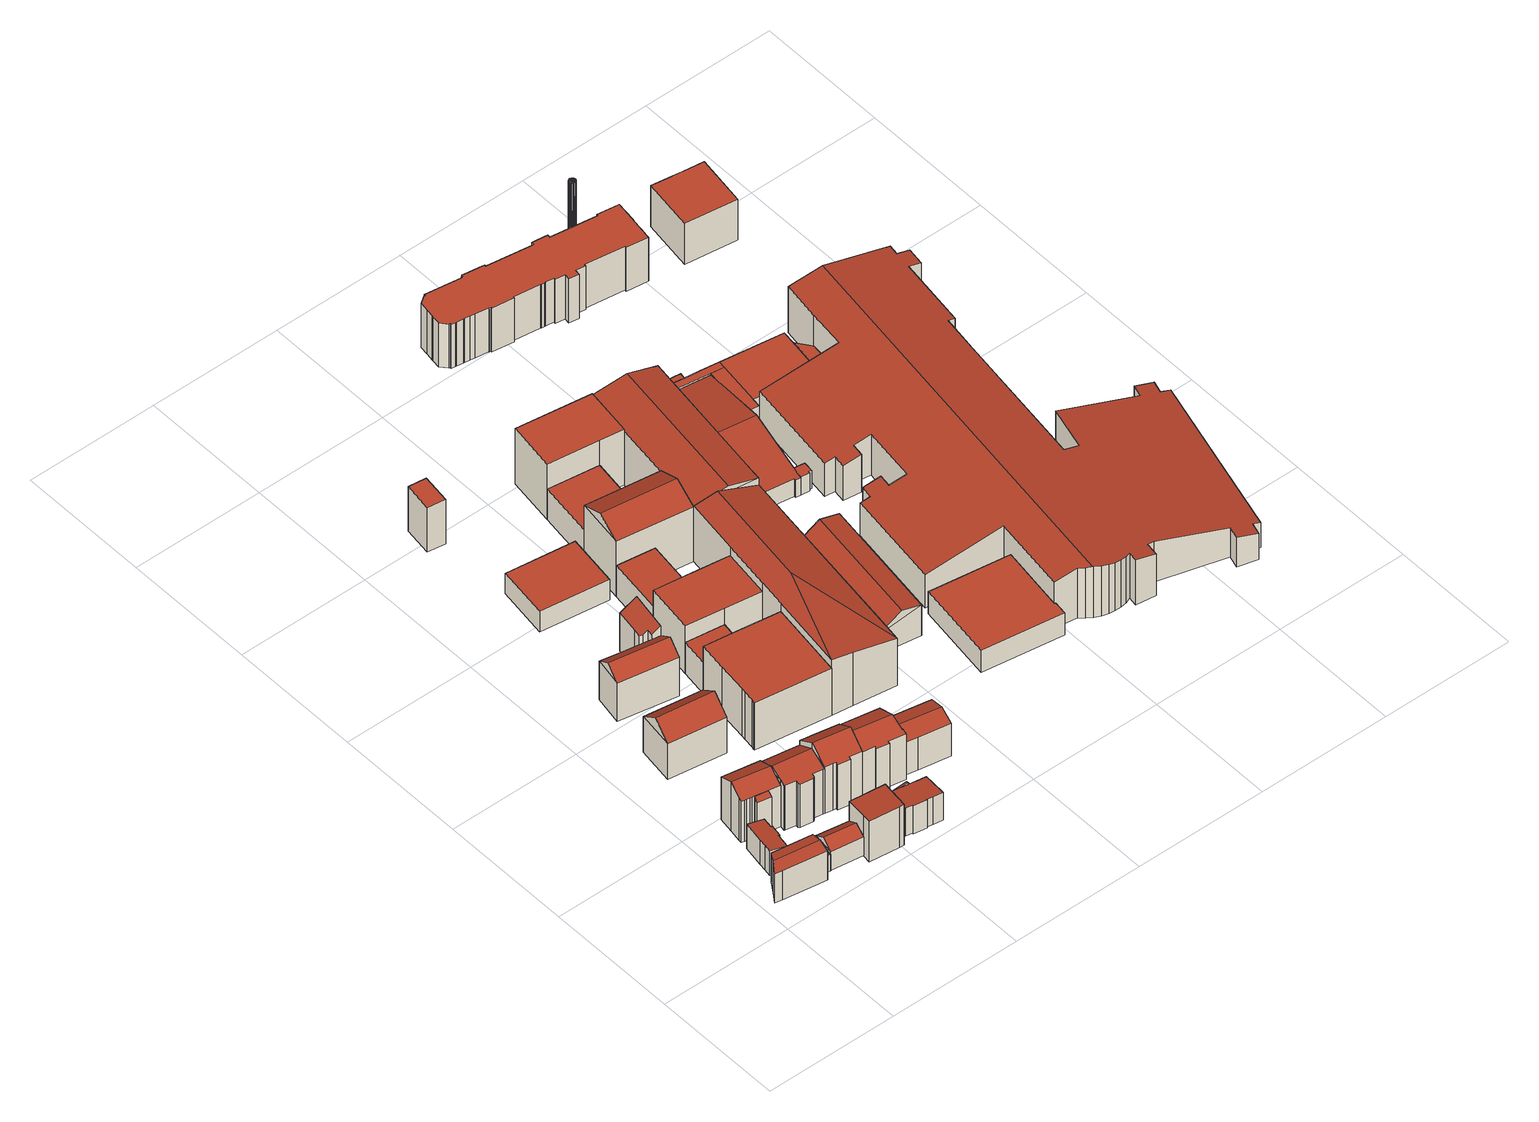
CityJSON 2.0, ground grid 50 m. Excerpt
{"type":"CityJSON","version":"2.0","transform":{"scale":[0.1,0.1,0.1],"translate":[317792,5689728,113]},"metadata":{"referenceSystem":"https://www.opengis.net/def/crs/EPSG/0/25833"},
"CityObjects":{
"building1":{"type":"Building","attributes":{"Dachtyp_tdc":"tdcGableRoof","Gemeindeschluessel":14713000,"Dachneigung":13.22,"QualitaetDacherkennung":39,"Geometrietyp2DReferenz":"3000","function":"31001_9998","roofType":"3100","measuredHeight":13.67},"geometry":[{"type":"MultiSurface","lod":"2","boundaries":[[[0,1,2,3]],[[1,4,5,2]],[[4,6,7,5]],[[6,8,9,7]],[[8,10,11,9]],[[10,12,13,11]],[[12,14,15,13]],[[14,0,3,15]],[[10,8,6,4]],[[4,1,0,14,12,10]],[[3,2,5,7,9,11,13,15]]],"semantics":{"surfaces":[{"type":"WallSurface"},{"type":"RoofSurface"},{"type":"GroundSurface"}],"values":[0,0,0,0,0,0,0,0,1,1,2]}}]},
"building2":{"type":"Building","attributes":{"Dachtyp_tdc":"tdcPolyFlatRoof","Gemeindeschluessel":14713000,"Dachneigung":7.04,"QualitaetDacherkennung":87,"Geometrietyp2DReferenz":"3000","function":"31001_9998","roofType":"2100","measuredHeight":10.67},"geometry":[{"type":"MultiSurface","lod":"2","boundaries":[[[16,17,18,19]],[[17,20,21,18]],[[20,22,23,21]],[[22,24,25,23]],[[24,26,27,25]],[[26,28,29,27]],[[28,30,31,29]],[[30,32,33,31]],[[32,34,35,33]],[[34,36,37,35]],[[36,38,39,37]],[[38,40,41,39]],[[40,16,19,41]],[[40,38,36,34,32,30,28,26,24,22,20,17,16]],[[19,18,21,23,25,27,29,31,33,35,37,39,41]]],"semantics":{"surfaces":[{"type":"WallSurface"},{"type":"RoofSurface"},{"type":"GroundSurface"}],"values":[0,0,0,0,0,0,0,0,0,0,0,0,0,1,2]}}]},
"building3":{"type":"Building","attributes":{"Dachtyp_tdc":"tdcPolyFlatRoof","Gemeindeschluessel":14713000,"Dachneigung":0,"QualitaetDacherkennung":39,"Geometrietyp2DReferenz":"3000","function":"31001_9998","roofType":"1000","measuredHeight":7.08},"geometry":[{"type":"MultiSurface","lod":"2","boundaries":[[[42,43,9,13]],[[43,44,45,9]],[[44,46,47,45]],[[46,48,49,47]],[[48,42,13,49]],[[48,46,44,43,42]],[[13,9,45,47,49]]],"semantics":{"surfaces":[{"type":"WallSurface"},{"type":"RoofSurface"},{"type":"GroundSurface"}],"values":[0,0,0,0,0,1,2]}}]},
"building4":{"type":"Building","attributes":{"Gemeindeschluessel":14713000,"Geometrietyp2DReferenz":"3000","function":"31001_9998","roofType":"9999"},"children":["building4-1","building4-2"]},
"building4-1":{"type":"BuildingPart","attributes":{"Dachtyp_tdc":"tdcPolyFlatRoof","Dachneigung":32.2,"QualitaetDacherkennung":40,"Geometrietyp2DReferenz":"3000","roofType":"2100","measuredHeight":17.9},"parents":["building4"],"geometry":[{"type":"MultiSurface","lod":"2","boundaries":[[[50,51,52,53]],[[54,55,56,57]],[[55,50,53,56]],[[55,54,58,59,51,50]],[[53,52,60,57,56]],[[52,51,59]],[[58,60,52,59]],[[54,57,60,58]]],"semantics":{"surfaces":[{"type":"WallSurface"},{"type":"RoofSurface"},{"type":"GroundSurface"},{"type":"ClosureSurface"}],"values":[0,0,0,1,2,3,3,3]}}]},
"building4-2":{"type":"BuildingPart","attributes":{"Dachtyp_tdc":"tdcGableRoof","Dachneigung":30.27,"QualitaetDacherkennung":45,"Geometrietyp2DReferenz":"3000","roofType":"3100","measuredHeight":21.5},"parents":["building4"],"geometry":[{"type":"MultiSurface","lod":"2","boundaries":[[[61,62,63,52,51]],[[62,64,65,63]],[[64,66,67,65]],[[66,68,69,67]],[[68,70,71,69]],[[70,72,73,71]],[[72,74,75,73]],[[74,76,77,75]],[[76,78,79,77]],[[78,80,81,79]],[[80,82,83,81]],[[82,84,54,57,83]],[[80,78,76,74]],[[74,72,70,68,66,64,62,61,85,84,82,80]],[[60,52,63,65,67,69,71,73,75,77,79,81,83,57]],[[59,58,85,61]],[[59,52,60,58]],[[51,59,61]],[[51,52,59]],[[58,54,84,85]],[[58,60,57,54]]],"semantics":{"surfaces":[{"type":"WallSurface"},{"type":"RoofSurface"},{"type":"GroundSurface"},{"type":"ClosureSurface"}],"values":[0,0,0,0,0,0,0,0,0,0,0,0,1,1,2,0,3,0,3,0,3]}}]},
"building5":{"type":"Building","attributes":{"Dachtyp_tdc":"tdcGableRoof","Gemeindeschluessel":14713000,"Dachneigung":32.16,"QualitaetDacherkennung":65,"Geometrietyp2DReferenz":"3000","function":"31001_9998","roofType":"3100","measuredHeight":10.81},"geometry":[{"type":"MultiSurface","lod":"2","boundaries":[[[86,87,88,89]],[[87,90,91,88]],[[90,92,93,91]],[[92,86,89,93]],[[90,87,94]],[[86,92,95]],[[87,86,95,94]],[[92,90,94,95]],[[89,88,91,93]]],"semantics":{"surfaces":[{"type":"WallSurface"},{"type":"RoofSurface"},{"type":"GroundSurface"}],"values":[0,0,0,0,0,0,1,1,2]}}]},
"building6":{"type":"Building","attributes":{"Dachtyp_tdc":"tdcFreeFormRoof","Gemeindeschluessel":14713000,"Dachneigung":22.93,"QualitaetDacherkennung":61,"Geometrietyp2DReferenz":"3000","function":"31001_9998","roofType":"5000","measuredHeight":22.48},"geometry":[{"type":"MultiSurface","lod":"2","boundaries":[[[96,97,83,98]],[[97,99,79,83]],[[99,100,101,79]],[[100,102,103,101]],[[102,104,105,103]],[[104,106,107,105]],[[106,108,109,107]],[[108,110,111,109]],[[110,112,113,111]],[[112,114,115,113]],[[114,116,117,115]],[[116,118,119,117]],[[118,96,98,119]],[[120,100,99,121]],[[112,110,108,106,104,102,120,121,97,96,118,116,114]],[[102,100,120]],[[99,97,121]],[[98,83,79,101,103,105,107,109,111,113,115,117,119]]],"semantics":{"surfaces":[{"type":"WallSurface"},{"type":"RoofSurface"},{"type":"GroundSurface"}],"values":[0,0,0,0,0,0,0,0,0,0,0,0,0,1,1,0,0,2]}}]},
"building7":{"type":"Building","attributes":{"Dachtyp_tdc":"tdcPolyFlatRoof","Gemeindeschluessel":14713000,"Dachneigung":4.36,"QualitaetDacherkennung":60,"Geometrietyp2DReferenz":"3000","function":"31001_9998","roofType":"2100","measuredHeight":17.7},"geometry":[{"type":"MultiSurface","lod":"2","boundaries":[[[122,123,124,125]],[[123,126,127,124]],[[126,128,129,127]],[[128,130,131,129]],[[130,132,133,131]],[[132,134,135,133]],[[134,122,125,135]],[[134,132,130,128,126,123,122]],[[125,124,127,129,131,133,135]]],"semantics":{"surfaces":[{"type":"WallSurface"},{"type":"RoofSurface"},{"type":"GroundSurface"}],"values":[0,0,0,0,0,0,0,1,2]}}]},
"building8":{"type":"Building","attributes":{"Dachtyp_tdc":"tdcFreeFormRoof","Gemeindeschluessel":14713000,"Dachneigung":38.38,"QualitaetDacherkennung":43,"Geometrietyp2DReferenz":"3000","function":"31001_9998","roofType":"5000","measuredHeight":21.07},"geometry":[{"type":"MultiSurface","lod":"2","boundaries":[[[136,137,138,139]],[[137,140,141,138]],[[140,142,143,141]],[[142,136,139,143]],[[144,142,140]],[[145,144,140,137]],[[145,137,136]],[[144,145,136,142]],[[139,138,141,143]]],"semantics":{"surfaces":[{"type":"WallSurface"},{"type":"RoofSurface"},{"type":"GroundSurface"}],"values":[0,0,0,0,0,1,0,1,2]}}]},
"building9":{"type":"Building","attributes":{"Dachtyp_tdc":"tdcGableRoof","Gemeindeschluessel":14713000,"Dachneigung":33.91,"QualitaetDacherkennung":78,"Geometrietyp2DReferenz":"3000","function":"31001_9998","roofType":"3100","measuredHeight":24.89},"geometry":[{"type":"MultiSurface","lod":"2","boundaries":[[[146,147,148,149]],[[147,150,151,148]],[[150,152,153,151]],[[152,154,103,153]],[[154,155,156,103]],[[155,157,101,156]],[[157,158,159,101]],[[158,160,161,159]],[[160,162,163,161]],[[162,164,165,163]],[[164,166,167,165]],[[166,168,169,167]],[[168,170,171,169]],[[170,172,173,171]],[[172,146,149,173]],[[168,166,164,162,160,158,157,155]],[[155,154,152,150,147,146,172,170,168]],[[149,148,151,153,103,156,101,159,161,163,165,167,169,171,173]]],"semantics":{"surfaces":[{"type":"WallSurface"},{"type":"RoofSurface"},{"type":"GroundSurface"}],"values":[0,0,0,0,0,0,0,0,0,0,0,0,0,0,0,1,1,2]}}]},
"building10":{"type":"Building","attributes":{"Gemeindeschluessel":14713000,"Geometrietyp2DReferenz":"3000","function":"31001_9998","roofType":"9999"},"children":["building10-1","building10-2"]},
"building10-1":{"type":"BuildingPart","attributes":{"Dachtyp_tdc":"tdcGableRoof","Dachneigung":18.56,"QualitaetDacherkennung":6,"Geometrietyp2DReferenz":"3000","roofType":"3100","measuredHeight":11.82},"parents":["building10"],"geometry":[{"type":"MultiSurface","lod":"2","boundaries":[[[174,175,176,177]],[[175,178,179,176]],[[178,180,181,179]],[[182,183,184,185,186]],[[178,185,184,187,180]],[[175,186,185,178]],[[174,182,186,175]],[[176,179,181,177]],[[177,181,180,174]],[[184,183,187]],[[187,183,182,174,180]]],"semantics":{"surfaces":[{"type":"WallSurface"},{"type":"RoofSurface"},{"type":"GroundSurface"},{"type":"ClosureSurface"}],"values":[0,0,0,1,1,0,0,2,3,0,3]}}]},
"building10-2":{"type":"BuildingPart","attributes":{"Dachtyp_tdc":"tdcPolyFlatRoof","Dachneigung":5.51,"QualitaetDacherkennung":74,"Geometrietyp2DReferenz":"3000","roofType":"2100","measuredHeight":12.13},"parents":["building10"],"geometry":[{"type":"MultiSurface","lod":"2","boundaries":[[[188,181,180]],[[188,189,190,181]],[[189,191,192,190]],[[191,193,194,192]],[[193,195,196,194]],[[195,197,198,196]],[[197,199,200,198]],[[199,201,202,200]],[[201,203,204,202]],[[203,205,206,204]],[[205,207,208,206]],[[207,209,210,208]],[[209,211,212,210]],[[211,213,214,212]],[[213,215,177,214]],[[215,182,174,177]],[[213,211,209,207,205,203,201,199,197,195,193,191,189,188,187,183,215]],[[181,190,192,194,196,198,200,202,204,206,208,210,212,214,177]],[[180,187,188]],[[183,182,215]],[[180,181,177,174]],[[180,174,182,183,187]]],"semantics":{"surfaces":[{"type":"WallSurface"},{"type":"RoofSurface"},{"type":"GroundSurface"},{"type":"ClosureSurface"}],"values":[0,0,0,0,0,0,0,0,0,0,0,0,0,0,0,0,1,2,0,0,3,3]}}]},
"building11":{"type":"Building","attributes":{"Gemeindeschluessel":14713000,"Geometrietyp2DReferenz":"3000","function":"31001_9998","roofType":"9999"},"children":["building11-1","building11-2"]},
"building11-1":{"type":"BuildingPart","attributes":{"Dachtyp_tdc":"tdcPolyFlatRoof","Dachneigung":35.03,"QualitaetDacherkennung":60,"Geometrietyp2DReferenz":"3000","roofType":"2100","measuredHeight":20.9},"parents":["building11"],"geometry":[{"type":"MultiSurface","lod":"2","boundaries":[[[216,217,218,219]],[[217,220,221,218]],[[220,222,223,221]],[[222,224,225,226,223]],[[227,228,229,230,231]],[[228,232,233,229]],[[232,216,219,233]],[[232,228,227,224,222,220,217,216]],[[219,218,221,223,226,230,229,233]],[[227,231,225,224]],[[231,230,226,225]]],"semantics":{"surfaces":[{"type":"WallSurface"},{"type":"RoofSurface"},{"type":"GroundSurface"},{"type":"ClosureSurface"}],"values":[0,0,0,0,0,0,0,1,2,0,3]}}]},
"building11-2":{"type":"BuildingPart","attributes":{"Dachtyp_tdc":"tdcGableRoof","Dachneigung":36.55,"QualitaetDacherkennung":79,"Geometrietyp2DReferenz":"3000","roofType":"3100","measuredHeight":20.81},"parents":["building11"],"geometry":[{"type":"MultiSurface","lod":"2","boundaries":[[[225,234,235,226]],[[234,236,237,235]],[[236,238,239,237]],[[238,240,241,239]],[[240,231,230,241]],[[231,240,238,242,243,225]],[[234,243,242,236]],[[236,242,238]],[[225,243,234]],[[226,235,237,239,241,230]],[[225,226,230,231]]],"semantics":{"surfaces":[{"type":"WallSurface"},{"type":"RoofSurface"},{"type":"GroundSurface"},{"type":"ClosureSurface"}],"values":[0,0,0,0,0,1,1,0,0,2,3]}}]},
"building12":{"type":"Building","attributes":{"Dachtyp_tdc":"tdcGableRoof","Gemeindeschluessel":14713000,"Dachneigung":23.24,"QualitaetDacherkennung":71,"Geometrietyp2DReferenz":"3000","function":"31001_9998","roofType":"3100","measuredHeight":22.94},"geometry":[{"type":"MultiSurface","lod":"2","boundaries":[[[244,245,246,247]],[[245,248,249,246]],[[248,250,251,249]],[[250,252,253,251]],[[252,254,255,253]],[[254,256,257,255]],[[256,258,259,257]],[[258,260,171,259]],[[260,261,169,171]],[[261,262,167,169]],[[262,263,264,167]],[[263,244,247,264]],[[261,260,258,256,254,252,250,248,245,244]],[[244,263,262,261]],[[247,246,249,251,253,255,257,259,171,169,167,264]]],"semantics":{"surfaces":[{"type":"WallSurface"},{"type":"RoofSurface"},{"type":"GroundSurface"}],"values":[0,0,0,0,0,0,0,0,0,0,0,0,1,1,2]}}]},
"building13":{"type":"Building","attributes":{"Dachtyp_tdc":"tdcFreeFormRoof","Gemeindeschluessel":14713000,"Dachneigung":19.43,"QualitaetDacherkennung":74,"Geometrietyp2DReferenz":"3000","function":"31001_9998","roofType":"5000","measuredHeight":16.29},"geometry":[{"type":"MultiSurface","lod":"2","boundaries":[[[265,266,267,268]],[[266,269,270,267]],[[269,271,272,270]],[[271,273,274,272]],[[273,275,276,274]],[[275,277,278,276]],[[277,265,268,278]],[[273,279,280,266,265,277,275]],[[279,271,269,280]],[[269,266,280]],[[273,271,279]],[[268,267,270,272,274,276,278]]],"semantics":{"surfaces":[{"type":"WallSurface"},{"type":"RoofSurface"},{"type":"GroundSurface"}],"values":[0,0,0,0,0,0,0,1,1,0,0,2]}}]},
"building14":{"type":"Building","attributes":{"name":"Universitätsklinikum Leipzig","Dachtyp_tdc":"tdcPolyFlatRoof","Gemeindeschluessel":14713000,"Dachneigung":0,"QualitaetDacherkennung":81,"Geometrietyp2DReferenz":"3000","function":"31001_3051","roofType":"1000","measuredHeight":19.47},"geometry":[{"type":"MultiSurface","lod":"2","boundaries":[[[281,282,283,284]],[[282,285,286,283]],[[285,287,288,286]],[[287,281,284,288]],[[287,285,282,281]],[[284,283,286,288]]],"semantics":{"surfaces":[{"type":"WallSurface"},{"type":"RoofSurface"},{"type":"GroundSurface"}],"values":[0,0,0,0,1,2]}}]},
"building15":{"type":"Building","attributes":{"name":"Universitätsklinikum Leipzig","Dachtyp_tdc":"tdcPolyFlatRoof","Gemeindeschluessel":14713000,"Dachneigung":0,"QualitaetDacherkennung":76,"Geometrietyp2DReferenz":"3000","function":"31001_3051","roofType":"1000","measuredHeight":8.94},"geometry":[{"type":"MultiSurface","lod":"2","boundaries":[[[289,290,291,292]],[[290,293,294,291]],[[293,295,296,294]],[[295,289,292,296]],[[295,293,290,289]],[[292,291,294,296]]],"semantics":{"surfaces":[{"type":"WallSurface"},{"type":"RoofSurface"},{"type":"GroundSurface"}],"values":[0,0,0,0,1,2]}}]},
"building16":{"type":"Building","attributes":{"name":"Universitätsklinikum Leipzig","Gemeindeschluessel":14713000,"Geometrietyp2DReferenz":"3000","function":"31001_3051","roofType":"9999"},"children":["building16-1","building16-2","building16-3","building16-4","building16-5"]},
"building16-1":{"type":"BuildingPart","attributes":{"Dachtyp_tdc":"tdcPolyFlatRoof","Dachneigung":0,"QualitaetDacherkennung":40,"Geometrietyp2DReferenz":"3000","roofType":"1000","measuredHeight":20.53},"parents":["building16"],"geometry":[{"type":"MultiSurface","lod":"2","boundaries":[[[297,298,299,300,301]],[[302,303,304,305]],[[303,306,307,304]],[[306,308,309,307]],[[308,310,311,309]],[[310,312,313,311]],[[312,314,315,313]],[[314,316,317,318,315]],[[316,314,312,310,308,306,303,302,298,297]],[[300,299,305,304,307,309,311,313,315,318]],[[305,299,298,302]],[[301,317,316,297]],[[301,300,318,317]]],"semantics":{"surfaces":[{"type":"WallSurface"},{"type":"RoofSurface"},{"type":"GroundSurface"},{"type":"ClosureSurface"}],"values":[0,0,0,0,0,0,0,0,1,2,3,0,3]}}]},
"building16-2":{"type":"BuildingPart","attributes":{"Dachtyp_tdc":"tdcHipAndGableRoof","Dachneigung":19.96,"QualitaetDacherkennung":6,"Geometrietyp2DReferenz":"3000","roofType":"5000","measuredHeight":26.11},"parents":["building16"],"geometry":[{"type":"MultiSurface","lod":"2","boundaries":[[[319,320,321]],[[319,322,323,320]],[[322,324,325,323]],[[324,326,327,325]],[[326,328,329,327]],[[328,330,331,329]],[[330,332,333,331]],[[332,334,335,333]],[[334,336,302,305,335]],[[337,338,339,299,298]],[[338,340,339]],[[336,334,332,341]],[[332,330,328,326,324,341]],[[324,322,319,338,337,336,341]],[[320,323,325,327,329,331,333,335,305,299,339]],[[321,340,338,319]],[[321,320,339,340]],[[298,302,336,337]],[[298,299,305,302]]],"semantics":{"surfaces":[{"type":"WallSurface"},{"type":"RoofSurface"},{"type":"GroundSurface"},{"type":"ClosureSurface"}],"values":[0,0,0,0,0,0,0,0,0,0,0,1,1,1,2,0,3,0,3]}}]},
"building16-3":{"type":"BuildingPart","attributes":{"Dachtyp_tdc":"tdcPolyFlatRoof","Dachneigung":0,"QualitaetDacherkennung":81,"Geometrietyp2DReferenz":"3000","roofType":"1000","measuredHeight":13.48},"parents":["building16"],"geometry":[{"type":"MultiSurface","lod":"2","boundaries":[[[342,301,300,343]],[[317,344,345,318]],[[344,317,301,342]],[[343,300,318,345]],[[318,300,301,317]],[[343,345,344,342]]],"semantics":{"surfaces":[{"type":"WallSurface"},{"type":"RoofSurface"},{"type":"GroundSurface"},{"type":"ClosureSurface"}],"values":[0,0,1,2,3,3]}}]},
"building16-4":{"type":"BuildingPart","attributes":{"Dachtyp_tdc":"tdcPolyFlatRoof","Dachneigung":0,"QualitaetDacherkennung":81,"Geometrietyp2DReferenz":"3000","roofType":"1000","measuredHeight":13.51},"parents":["building16"],"geometry":[{"type":"MultiSurface","lod":"2","boundaries":[[[346,347,348,349]],[[347,350,351,348]],[[350,352,353,351]],[[352,350,347,346]],[[349,348,351,353]],[[349,353,352,346]]],"semantics":{"surfaces":[{"type":"WallSurface"},{"type":"RoofSurface"},{"type":"GroundSurface"},{"type":"ClosureSurface"}],"values":[0,0,0,1,2,3]}}]},
"building16-5":{"type":"BuildingPart","attributes":{"Dachtyp_tdc":"tdcPolyFlatRoof","Dachneigung":0,"QualitaetDacherkennung":66,"Geometrietyp2DReferenz":"3000","roofType":"1000","measuredHeight":20.56},"parents":["building16"],"geometry":[{"type":"MultiSurface","lod":"2","boundaries":[[[340,354,342,343,339]],[[355,356,346,349,345,344]],[[357,321,320,353,352]],[[321,357,356,355,354,340]],[[339,343,345,349,353,320]],[[344,342,354,355]],[[344,345,343,342]],[[352,346,356,357]],[[352,353,349,346]],[[339,320,321,340]]],"semantics":{"surfaces":[{"type":"WallSurface"},{"type":"RoofSurface"},{"type":"GroundSurface"},{"type":"ClosureSurface"}],"values":[0,0,0,1,2,0,3,0,3,3]}}]},
"building17":{"type":"Building","attributes":{"name":"Universitätsklinikum Leipzig","Dachtyp_tdc":"tdcGableRoof","Gemeindeschluessel":14713000,"Dachneigung":35.45,"QualitaetDacherkennung":21,"Geometrietyp2DReferenz":"3000","function":"31001_3051","roofType":"3100","measuredHeight":14.84},"geometry":[{"type":"MultiSurface","lod":"2","boundaries":[[[358,359,360,361]],[[359,362,363,360]],[[362,364,365,363]],[[364,358,361,365]],[[362,359,366]],[[358,364,367]],[[359,358,367,366]],[[364,362,366,367]],[[361,360,363,365]]],"semantics":{"surfaces":[{"type":"WallSurface"},{"type":"RoofSurface"},{"type":"GroundSurface"}],"values":[0,0,0,0,0,0,1,1,2]}}]},
"building18":{"type":"Building","attributes":{"name":"Universitätsklinikum Leipzig","Dachtyp_tdc":"tdcPolyFlatRoof","Gemeindeschluessel":14713000,"Dachneigung":0,"QualitaetDacherkennung":73,"Geometrietyp2DReferenz":"3000","function":"31001_3051","roofType":"1000","measuredHeight":9.52},"geometry":[{"type":"MultiSurface","lod":"2","boundaries":[[[368,369,370,371]],[[369,372,373,370]],[[372,374,375,373]],[[374,376,377,375]],[[376,378,379,377]],[[378,368,371,379]],[[378,376,374,372,369,368]],[[371,370,373,375,377,379]]],"semantics":{"surfaces":[{"type":"WallSurface"},{"type":"RoofSurface"},{"type":"GroundSurface"}],"values":[0,0,0,0,0,0,1,2]}}]},
"building19":{"type":"Building","attributes":{"name":"Universitätsklinikum Leipzig","Gemeindeschluessel":14713000,"Geometrietyp2DReferenz":"3000","function":"31001_3051","roofType":"9999"},"children":["building19-1","building19-2","building19-3","building19-4","building19-5","building19-6","building19-7","building19-8","building19-9","building19-10","building19-11"]},
"building19-1":{"type":"BuildingPart","attributes":{"Dachtyp_tdc":"tdcPolyFlatRoof","Dachneigung":0,"QualitaetDacherkennung":54,"Geometrietyp2DReferenz":"3000","roofType":"1000","measuredHeight":8},"parents":["building19"],"geometry":[{"type":"MultiSurface","lod":"2","boundaries":[[[380,381,382,383]],[[381,384,385,382]],[[384,386,387,385]],[[386,388,389,390,387]],[[391,380,383,392]],[[391,393,388,386,384,381,380]],[[383,382,385,387,390,392]],[[393,389,388]],[[392,390,389,393,391]]],"semantics":{"surfaces":[{"type":"WallSurface"},{"type":"RoofSurface"},{"type":"GroundSurface"},{"type":"ClosureSurface"}],"values":[0,0,0,0,0,1,2,0,3]}}]},
"building19-2":{"type":"BuildingPart","attributes":{"Dachtyp_tdc":"tdcPolyFlatRoof","Dachneigung":0,"QualitaetDacherkennung":32,"Geometrietyp2DReferenz":"3000","roofType":"1000","measuredHeight":9.79},"parents":["building19"],"geometry":[{"type":"MultiSurface","lod":"2","boundaries":[[[394,395,396]],[[394,397,398,395]],[[397,399,400,398]],[[399,401,402,403,400]],[[401,399,397,394]],[[395,398,400,403]],[[396,402,401,394]],[[396,395,403,402]]],"semantics":{"surfaces":[{"type":"WallSurface"},{"type":"RoofSurface"},{"type":"GroundSurface"},{"type":"ClosureSurface"}],"values":[0,0,0,0,1,2,0,3]}}]},
"building19-3":{"type":"BuildingPart","attributes":{"Dachtyp_tdc":"tdcGableRoof","Dachneigung":25.37,"QualitaetDacherkennung":15,"Geometrietyp2DReferenz":"3000","roofType":"3100","measuredHeight":28.37},"parents":["building19"],"geometry":[{"type":"MultiSurface","lod":"2","boundaries":[[[404,405,348,323,406,407]],[[405,408,409,410,348]],[[404,411,412]],[[408,405,413]],[[411,408,413,412]],[[405,404,412,413]],[[410,414,415,323,348]],[[415,414,416,409,408,411,417,418]],[[414,410,409,416]],[[404,407,417,411]],[[406,323,415,418]],[[406,418,417,407]]],"semantics":{"surfaces":[{"type":"WallSurface"},{"type":"RoofSurface"},{"type":"GroundSurface"},{"type":"ClosureSurface"}],"values":[0,0,0,0,1,1,2,0,3,0,3,3]}}]},
"building19-4":{"type":"BuildingPart","attributes":{"Dachtyp_tdc":"tdcPolyFlatRoof","Dachneigung":0,"QualitaetDacherkennung":85,"Geometrietyp2DReferenz":"3000","roofType":"1000","measuredHeight":24.14},"parents":["building19"],"geometry":[{"type":"MultiSurface","lod":"2","boundaries":[[[419,420,421,422,423]],[[420,424,425,426,427,421]],[[428,429,430,431,432,433,434]],[[429,428,424,420,419]],[[422,421,427,432,431]],[[434,425,424,428]],[[433,432,427,426]],[[433,426,425,434]],[[423,430,429,419]],[[423,422,431,430]]],"semantics":{"surfaces":[{"type":"WallSurface"},{"type":"RoofSurface"},{"type":"GroundSurface"},{"type":"ClosureSurface"}],"values":[0,0,0,1,2,0,3,3,0,3]}}]},
"building19-5":{"type":"BuildingPart","attributes":{"Dachtyp_tdc":"tdcPolyFlatRoof","Dachneigung":0,"QualitaetDacherkennung":78,"Geometrietyp2DReferenz":"3000","roofType":"1000","measuredHeight":9.54},"parents":["building19"],"geometry":[{"type":"MultiSurface","lod":"2","boundaries":[[[435,436,437,438,439]],[[436,440,441,437]],[[440,436,435,442,443,444]],[[445,446,438,437,441]],[[446,445,447,443,442,448]],[[439,448,442,435]],[[438,446,448,439]],[[447,444,443]],[[445,441,440,444,447]]],"semantics":{"surfaces":[{"type":"WallSurface"},{"type":"RoofSurface"},{"type":"GroundSurface"},{"type":"ClosureSurface"}],"values":[0,0,1,2,3,0,3,0,3]}}]},
"building19-6":{"type":"BuildingPart","attributes":{"Dachtyp_tdc":"tdcPolyFlatRoof","Dachneigung":0,"QualitaetDacherkennung":73,"Geometrietyp2DReferenz":"3000","roofType":"1000","measuredHeight":9.64},"parents":["building19"],"geometry":[{"type":"MultiSurface","lod":"2","boundaries":[[[449,450,451,452,453]],[[450,454,455,451]],[[454,456,457,458,455]],[[456,454,450,449]],[[452,451,455,458]],[[453,457,456,449]],[[453,452,458,457]]],"semantics":{"surfaces":[{"type":"WallSurface"},{"type":"RoofSurface"},{"type":"GroundSurface"},{"type":"ClosureSurface"}],"values":[0,0,0,1,2,0,3]}}]},
"building19-7":{"type":"BuildingPart","attributes":{"Dachtyp_tdc":"tdcGableRoof","Dachneigung":10.21,"QualitaetDacherkennung":17,"Geometrietyp2DReferenz":"3000","roofType":"3100","measuredHeight":13.41},"parents":["building19"],"geometry":[{"type":"MultiSurface","lod":"2","boundaries":[[[459,460,461,462]],[[460,463,464,461]],[[465,466,467,468]],[[469,470,471,441,440]],[[470,472,391,392,471]],[[389,459,462,390]],[[470,469,444,447,466,465,473]],[[473,463,460,459,389,393,472,470]],[[462,461,464,474,468,467,445,441,471,392,390]],[[474,464,463,473]],[[465,468,474,473]],[[467,466,447,445]],[[440,444,469]],[[441,445,447,444,440]],[[393,391,472]],[[389,390,392,391,393]]],"semantics":{"surfaces":[{"type":"WallSurface"},{"type":"RoofSurface"},{"type":"GroundSurface"},{"type":"ClosureSurface"}],"values":[0,0,0,0,0,0,1,1,2,3,3,3,0,3,0,3]}}]},
"building19-8":{"type":"BuildingPart","attributes":{"Dachtyp_tdc":"tdcPolyFlatRoof","Dachneigung":0,"QualitaetDacherkennung":62,"Geometrietyp2DReferenz":"3000","roofType":"1000","measuredHeight":13.49},"parents":["building19"],"geometry":[{"type":"MultiSurface","lod":"2","boundaries":[[[409,423,422,410]],[[430,416,414,431]],[[416,430,423,409]],[[410,422,431,414]],[[431,422,423,430]],[[410,414,416,409]]],"semantics":{"surfaces":[{"type":"WallSurface"},{"type":"RoofSurface"},{"type":"GroundSurface"},{"type":"ClosureSurface"}],"values":[0,0,1,2,3,3]}}]},
"building19-9":{"type":"BuildingPart","attributes":{"Dachtyp_tdc":"tdcGableRoof","Dachneigung":11.14,"QualitaetDacherkennung":18,"Geometrietyp2DReferenz":"3000","roofType":"3100","measuredHeight":26.05},"parents":["building19"],"geometry":[{"type":"MultiSurface","lod":"2","boundaries":[[[475,476,327,464,463]],[[476,406,323,327]],[[418,433,432,415]],[[426,477,465,468,427]],[[475,477,478,479,476]],[[434,417,407,479,478,425]],[[426,425,478,477]],[[476,479,407,406]],[[418,417,434,433]],[[464,327,323,415,432,427,468,474]],[[415,323,406,418]],[[427,432,433,426]],[[475,463,473,465,477]],[[463,464,474,473]],[[473,474,468,465]],[[433,434,425,426]],[[406,407,417,418]]],"semantics":{"surfaces":[{"type":"WallSurface"},{"type":"RoofSurface"},{"type":"GroundSurface"},{"type":"ClosureSurface"}],"values":[0,0,0,0,1,1,0,0,0,2,3,3,0,3,3,3,3]}}]},
"building19-10":{"type":"BuildingPart","attributes":{"Dachtyp_tdc":"tdcPolyFlatRoof","Dachneigung":0,"QualitaetDacherkennung":72,"Geometrietyp2DReferenz":"3000","roofType":"1000","measuredHeight":9.58},"parents":["building19"],"geometry":[{"type":"MultiSurface","lod":"2","boundaries":[[[457,480,481,458]],[[480,482,483,481]],[[482,484,485,483]],[[484,486,487,488,485]],[[489,490,491,467,466]],[[490,453,452,491]],[[453,490,489,442,486,484,482,480,457]],[[458,481,483,485,488,446,445,467,491,452]],[[448,487,486,442]],[[488,487,448,446]],[[466,447,443,442,489]],[[445,446,448,442,443,447]],[[466,467,445,447]],[[458,452,453,457]]],"semantics":{"surfaces":[{"type":"WallSurface"},{"type":"RoofSurface"},{"type":"GroundSurface"},{"type":"ClosureSurface"}],"values":[0,0,0,0,0,0,1,2,0,3,0,3,3,3]}}]},
"building19-11":{"type":"BuildingPart","attributes":{"Dachtyp_tdc":"tdcPolyFlatRoof","Dachneigung":0,"QualitaetDacherkennung":87,"Geometrietyp2DReferenz":"3000","roofType":"1000","measuredHeight":9.52},"parents":["building19"],"geometry":[{"type":"MultiSurface","lod":"2","boundaries":[[[402,492,493,403]],[[492,439,438,493]],[[487,494,495,488]],[[494,396,395,495]],[[494,487,448,439,492,402,396]],[[403,493,438,446,488,495,395]],[[403,395,396,402]],[[446,438,439,448]],[[488,446,448,487]]],"semantics":{"surfaces":[{"type":"WallSurface"},{"type":"RoofSurface"},{"type":"GroundSurface"},{"type":"ClosureSurface"}],"values":[0,0,0,0,1,2,3,3,3]}}]},
"building20":{"type":"Building","attributes":{"name":"Universität Leipzig","Dachtyp_tdc":"tdcPolyFlatRoof","Gemeindeschluessel":14713000,"Dachneigung":0,"QualitaetDacherkennung":45,"Geometrietyp2DReferenz":"3000","function":"31001_3023","roofType":"1000","measuredHeight":19.07},"geometry":[{"type":"MultiSurface","lod":"2","boundaries":[[[496,497,498,499]],[[497,500,501,498]],[[500,502,503,501]],[[502,504,505,503]],[[504,506,507,505]],[[506,508,509,507]],[[508,510,511,509]],[[510,512,513,511]],[[512,514,515,513]],[[514,516,517,515]],[[516,518,519,517]],[[518,520,521,519]],[[520,522,523,521]],[[522,524,525,523]],[[524,526,527,525]],[[526,528,529,527]],[[528,530,531,529]],[[530,532,533,531]],[[532,534,535,533]],[[534,536,537,535]],[[536,538,539,537]],[[538,540,541,539]],[[540,542,543,541]],[[542,544,545,543]],[[544,546,547,545]],[[546,548,549,547]],[[548,550,551,549]],[[550,552,553,551]],[[552,554,555,553]],[[554,556,557,555]],[[556,558,559,557]],[[558,560,561,559]],[[560,562,563,561]],[[562,564,565,563]],[[564,566,567,565]],[[566,568,569,567]],[[568,570,571,569]],[[570,572,573,571]],[[572,574,575,573]],[[574,576,577,575]],[[576,578,579,577]],[[578,580,581,579]],[[580,582,583,581]],[[582,584,585,583]],[[584,586,587,585]],[[586,588,589,587]],[[588,590,591,589]],[[590,592,593,591]],[[592,594,595,593]],[[594,596,597,595]],[[596,598,599,597]],[[598,600,601,599]],[[600,602,603,601]],[[602,604,605,603]],[[604,606,607,605]],[[606,608,609,607]],[[608,610,611,609]],[[610,612,613,611]],[[612,614,615,613]],[[614,616,617,615]],[[616,496,499,617]],[[616,614,612,610,608,606,604,602,600,598,596,594,592,590,588,586,584,582,580,578,576,574,572,570,568,566,564,562,560,558,556,554,552,550,548,546,544,542,540,538,536,534,532,530,528,526,524,522,520,518,516,514,512,510,508,506,504,502,500,497,496]],[[499,498,501,503,505,507,509,511,513,515,517,519,521,523,525,527,529,531,533,535,537,539,541,543,545,547,549,551,553,555,557,559,561,563,565,567,569,571,573,575,577,579,581,583,585,587,589,591,593,595,597,599,601,603,605,607,609,611,613,615,617]]],"semantics":{"surfaces":[{"type":"WallSurface"},{"type":"RoofSurface"},{"type":"GroundSurface"}],"values":[0,0,0,0,0,0,0,0,0,0,0,0,0,0,0,0,0,0,0,0,0,0,0,0,0,0,0,0,0,0,0,0,0,0,0,0,0,0,0,0,0,0,0,0,0,0,0,0,0,0,0,0,0,0,0,0,0,0,0,0,0,1,2]}}]},
"building21":{"type":"Building","attributes":{"name":"Universitätsklinikum Leipzig","Dachtyp_tdc":"tdcFreeFormRoof","Gemeindeschluessel":14713000,"Dachneigung":10.94,"QualitaetDacherkennung":5,"Geometrietyp2DReferenz":"3000","function":"31001_3051","roofType":"5000","measuredHeight":22.37},"geometry":[{"type":"MultiSurface","lod":"2","boundaries":[[[618,619,620,621]],[[619,622,623,620]],[[622,624,625,623]],[[624,626,627,625]],[[626,628,629,627]],[[628,630,631,629]],[[630,632,633,631]],[[632,634,635,633]],[[634,636,637,635]],[[636,638,639,637]],[[638,640,641,639]],[[640,642,643,641]],[[642,644,645,643]],[[644,646,647,645]],[[646,648,649,647]],[[648,650,651,649]],[[650,652,653,651]],[[652,654,655,653]],[[654,656,657,655]],[[656,658,659,657]],[[658,660,661,659]],[[660,662,663,661]],[[662,664,665,663]],[[664,666,667,665]],[[666,668,669,667]],[[668,670,671,669]],[[670,672,673,671]],[[672,674,675,673]],[[674,676,677,675]],[[676,678,679,677]],[[678,680,681,679]],[[680,682,683,681]],[[682,684,685,683]],[[684,686,687,685]],[[686,688,689,687]],[[688,690,691,689]],[[690,692,693,691]],[[692,694,695,693]],[[694,696,697,695]],[[696,698,699,697]],[[698,700,701,699]],[[700,702,703,701]],[[702,704,705,703]],[[704,706,707,705]],[[706,708,709,707]],[[708,710,711,709]],[[710,712,713,711]],[[712,714,715,713]],[[714,716,717,715]],[[716,718,719,717]],[[718,720,721,719]],[[720,722,723,721]],[[722,724,725,723]],[[724,618,621,725]],[[628,626,624,622,619,618,724,722,726,727,678,676,674,672,670,668,666,664,662,660,658,656,654,652,650,648,646,644,642,640,638,636,634,632,630]],[[726,720,718,716,714,712,710,708,706,704,702,700,698,696,694,692,690,688,686,684,682,680,727]],[[722,720,726]],[[680,678,727]],[[621,620,623,625,627,629,631,633,635,637,639,641,643,645,647,649,651,653,655,657,659,661,663,665,667,669,671,673,675,677,679,681,683,685,687,689,691,693,695,697,699,701,703,705,707,709,711,713,715,717,719,721,723,725]]],"semantics":{"surfaces":[{"type":"WallSurface"},{"type":"RoofSurface"},{"type":"GroundSurface"}],"values":[0,0,0,0,0,0,0,0,0,0,0,0,0,0,0,0,0,0,0,0,0,0,0,0,0,0,0,0,0,0,0,0,0,0,0,0,0,0,0,0,0,0,0,0,0,0,0,0,0,0,0,0,0,0,1,1,0,0,2]}}]},
"building22":{"type":"Building","attributes":{"Stand_DGM":"2023","Stand_Basis-DLM":"2022","Gemeindeschluessel":"14713000","ObjektHoehe":24,"Stand_Laserscan":"2023","BodenHoehe":114.87,"Stand_3D-Stadtmodell":"2025","Geometrietyp2DReferenz":1000,"AbsoluteHoehe":138.87,"function":"51002_1290","roofType":"9999","measuredHeight":24},"geometry":[{"type":"MultiSurface","lod":"2","boundaries":[[[728,729,730]],[[728,730,731]],[[728,731,732]],[[728,732,733]],[[728,733,734]],[[728,734,735]],[[728,735,736]],[[728,736,737]],[[728,737,738]],[[728,738,739]],[[728,739,740]],[[728,740,741]],[[728,741,742]],[[728,742,743]],[[728,743,744]],[[728,744,745]],[[728,745,746]],[[728,746,747]],[[743,742,748]],[[743,748,749]],[[742,741,750]],[[742,750,748]],[[741,740,751]],[[741,751,750]],[[740,739,752]],[[740,752,751]],[[739,738,753]],[[739,753,752]],[[738,737,754]],[[738,754,753]],[[737,736,755]],[[737,755,754]],[[736,735,756]],[[736,756,755]],[[735,734,757]],[[735,757,756]],[[734,733,758]],[[734,758,757]],[[733,732,759]],[[733,759,758]],[[732,731,760]],[[732,760,759]],[[731,730,761]],[[731,761,760]],[[730,729,762]],[[730,762,761]],[[729,728,763]],[[729,763,762]],[[728,747,764]],[[728,764,763]],[[747,746,765]],[[747,765,764]],[[746,745,766]],[[746,766,765]],[[745,744,767]],[[745,767,766]],[[744,743,749]],[[744,749,767]],[[760,761,762]],[[760,762,763]],[[760,763,764]],[[760,764,765]],[[760,765,766]],[[760,766,767]],[[760,767,749]],[[760,749,748]],[[760,748,750]],[[760,750,751]],[[760,751,752]],[[760,752,753]],[[760,753,754]],[[760,754,755]],[[760,755,756]],[[760,756,757]],[[760,757,758]],[[760,758,759]]],"semantics":{"surfaces":[{"type":"RoofSurface"},{"type":"WallSurface"},{"type":"GroundSurface"}],"values":[0,0,0,0,0,0,0,0,0,0,0,0,0,0,0,0,0,0,1,1,1,1,1,1,1,1,1,1,1,1,1,1,1,1,1,1,1,1,1,1,1,1,1,1,1,1,1,1,1,1,1,1,1,1,1,1,1,1,2,2,2,2,2,2,2,2,2,2,2,2,2,2,2,2,2,2]}}]},
"building23":{"type":"Building","attributes":{"name":"Universität Leipzig","Gemeindeschluessel":14713000,"Geometrietyp2DReferenz":"3000","function":"31001_3023","roofType":"9999"},"children":["building23-1","building23-2"]},
"building23-1":{"type":"BuildingPart","attributes":{"Dachtyp_tdc":"tdcPolyFlatRoof","Dachneigung":3.37,"QualitaetDacherkennung":53,"Geometrietyp2DReferenz":"3000","roofType":"2100","measuredHeight":9.98},"parents":["building23"],"geometry":[{"type":"MultiSurface","lod":"2","boundaries":[[[768,769,770,771]],[[769,772,773,770]],[[772,774,775,773]],[[772,769,768,774]],[[775,771,770,773]],[[771,775,774,768]]],"semantics":{"surfaces":[{"type":"WallSurface"},{"type":"RoofSurface"},{"type":"GroundSurface"},{"type":"ClosureSurface"}],"values":[0,0,0,1,2,3]}}]},
"building23-2":{"type":"BuildingPart","attributes":{"Dachtyp_tdc":"tdcPolyFlatRoof","Dachneigung":0,"QualitaetDacherkennung":51,"Geometrietyp2DReferenz":"3000","roofType":"1000","measuredHeight":17.82},"parents":["building23"],"geometry":[{"type":"MultiSurface","lod":"2","boundaries":[[[776,777,778,779]],[[777,780,781,778]],[[780,782,783,781]],[[782,784,768,771,783]],[[785,776,779,775,774]],[[785,784,782,780,777,776]],[[779,778,781,783,771,775]],[[774,768,784,785]],[[774,775,771,768]]],"semantics":{"surfaces":[{"type":"WallSurface"},{"type":"RoofSurface"},{"type":"GroundSurface"},{"type":"ClosureSurface"}],"values":[0,0,0,0,0,1,2,0,3]}}]}
},
"vertices":[
[35,66,190],[9,70,190],[9,70,63],[35,66,63],[35,109,200],[35,109,63],[61,147,190],[61,147,63],[211,125,190],[211,125,63],[205,83,200],[205,83,63],[203,71,197],[203,71,63],[198,41,190],[198,41,63],
[159,295,161],[153,257,161],[153,257,62],[159,295,62],[158,256,161],[158,256,62],[151,212,160],[151,212,62],[146,213,161],[146,213,62],[141,184,161],[141,184,62],[139,174,161],[139,174,62],[137,160,161],[137,160,62],[76,172,169],[76,172,62],[81,199,169],[81,199,62],[86,228,169],[86,228,62],[99,307,169],[99,307,62],[142,299,163],[142,299,62],
[203,71,134],[211,125,134],[218,152,134],[218,152,63],[243,148,134],[243,148,63],[231,65,134],[231,65,63],
[146,312,227],[150,330,238],[150,330,60],[146,312,60],[199,320,238],[196,302,227],[196,302,60],[199,320,60],[199,321,238],[150,330,239],[199,321,60],
[150,330,240],[141,331,240],[141,331,60],[134,333,240],[134,333,60],[122,335,240],[122,335,60],[115,336,240],[115,336,60],[104,339,240],[104,339,60],[106,351,248],[106,351,60],[113,397,275],[113,397,60],[123,456,246],[123,456,60],[260,431,246],[260,431,60],[251,371,275],[251,371,60],[241,313,240],[241,313,60],[199,320,240],[199,321,240],
[243,148,146],[362,130,146],[362,130,64],[243,148,64],[351,47,145],[351,47,64],[231,65,145],[231,65,64],[356,89,172],[237,107,172],
[238,293,255],[241,313,264],[238,293,60],[260,431,241],[399,407,242],[399,407,60],[381,268,254],[381,268,60],[377,269,254],[377,269,60],[339,275,254],[339,275,60],[337,265,250],[337,265,60],[333,263,249],[333,263,60],[284,271,249],[284,271,60],[280,276,251],[280,276,60],[281,285,255],[281,285,60],[242,292,255],[242,292,60],[390,339,284],[249,361,284],
[482,36,237],[477,4,239],[477,4,62],[482,36,62],[459,4,239],[459,4,62],[347,18,239],[347,18,62],[351,47,237],[351,47,62],[362,130,231],[362,130,62],[495,114,231],[495,114,62],
[112,697,213],[132,836,213],[132,836,58],[112,697,58],[346,805,213],[346,805,58],[326,666,213],[326,666,58],[336,736,268],[122,766,268],
[467,245,257],[422,253,257],[422,253,60],[467,245,60],[423,261,262],[423,261,60],[412,263,262],[412,263,60],[381,268,262],[390,338,309],[390,338,60],[399,407,262],[402,406,262],[402,406,60],[423,402,262],[423,402,60],[436,400,262],[436,400,60],[439,400,262],[439,400,60],[538,381,262],[538,381,60],[526,313,309],[526,313,60],[514,244,262],[514,244,60],[469,253,262],[469,253,60],
[530,122,138],[532,130,138],[532,130,60],[530,122,60],[615,115,138],[615,115,60],[614,107,138],[614,107,60],[530,122,160],[567,116,172],[585,113,178],[587,120,178],[532,130,160],[590,112,172],
[614,107,172],[651,101,172],[651,101,60],[651,99,172],[651,99,60],[647,67,175],[647,67,60],[640,8,181],[640,8,60],[604,14,181],[604,14,60],[581,18,181],[581,18,60],[580,14,182],[580,14,60],[531,23,182],[531,23,60],[532,27,181],[532,27,60],[508,31,181],[508,31,60],[482,36,181],[482,36,60],[495,114,173],[495,114,60],[497,128,172],[497,128,60],[530,122,172],
[345,1103,223],[349,1130,223],[349,1130,56],[345,1103,56],[364,1218,223],[364,1218,56],[424,1207,265],[424,1207,56],[397,1061,264],[397,1061,223],[397,1061,56],[364,1067,241],[368,1089,241],[368,1089,56],[364,1067,56],[364,1067,223],[352,1092,230],[352,1092,56],
[377,951,223],[377,951,56],[159,991,223],[159,991,56],[180,1100,223],[180,1100,56],[255,1086,223],[255,1086,56],[169,1045,264],[387,1006,264],
[672,286,289],[667,234,267],[667,234,60],[672,286,60],[670,234,267],[670,234,60],[668,216,259],[668,216,60],[605,228,259],[605,228,60],[604,220,256],[604,220,60],[558,229,256],[558,229,60],[560,236,260],[560,236,60],[514,244,259],[526,313,289],[538,381,259],[679,355,259],[679,355,60],
[670,234,203],[667,234,203],[667,234,61],[670,234,61],[679,355,203],[679,355,61],[862,321,203],[862,321,61],[840,203,203],[840,203,61],[723,224,203],[723,224,61],[674,233,203],[674,233,61],[851,261,224],[673,294,224],
[303,2062,208],[288,1953,208],[288,1953,14],[303,2062,14],[222,1962,208],[222,1962,14],[237,2071,208],[237,2071,14],
[262,1478,98],[289,1673,98],[289,1673,9],[262,1478,9],[544,1638,98],[544,1638,9],[516,1442,98],[516,1442,9],
[613,927,213],[751,907,213],[751,907,8],[613,927,8],[613,927,143],[709,617,213],[431,657,213],[431,657,8],[709,617,8],[431,661,213],[431,661,8],[434,673,213],[434,673,8],[439,711,213],[439,711,8],[441,728,213],[441,728,8],[456,840,213],[456,840,8],[471,947,213],[471,947,143],[471,947,8],
[791,1193,251],[791,1193,8],[791,1193,214],[821,1401,251],[821,1401,8],[909,1389,269],[909,1389,8],[1058,1368,214],[1058,1368,8],[1028,1158,214],[1028,1158,8],[962,692,214],[962,692,8],[947,583,214],[947,583,8],[787,606,239],[787,606,8],[709,617,251],[751,907,251],[765,1009,251],[765,1009,8],[765,1009,214],[849,971,269],
[628,1029,143],[628,1029,8],[486,1049,143],[486,1049,8],
[512,1232,143],[542,1441,143],[542,1441,8],[512,1232,8],[683,1421,143],[683,1421,8],[654,1212,143],[654,1212,8],
[628,1029,214],[486,1049,214],[512,1232,214],[654,1212,214],
[1186,1136,182],[1119,669,182],[1119,669,48],[1186,1136,48],[962,692,134],[962,692,48],[1028,1158,134],[1028,1158,48],[1049,679,196],[1115,1146,196],
[1461,434,148],[1454,381,148],[1454,381,52],[1461,434,52],[1152,424,148],[1152,424,52],[1195,725,148],[1195,725,52],[1493,683,148],[1493,683,52],[1456,434,148],[1456,434,52],
[1309,1443,88],[1304,1405,88],[1304,1405,8],[1309,1443,8],[1294,1406,88],[1294,1406,8],[1293,1400,88],[1293,1400,8],[1261,1405,88],[1261,1405,83],[1261,1405,8],[1267,1449,88],[1267,1449,8],[1264,1428,88],
[1612,1849,106],[1612,1849,8],[1612,1849,103],[1650,1797,106],[1650,1797,8],[1640,1721,106],[1640,1721,8],[1594,1728,106],[1594,1728,103],[1594,1728,8],
[821,1401,248],[542,1441,248],[821,1401,243],[821,1401,244],[568,1624,249],[568,1624,143],[568,1624,8],[847,1584,249],[834,1493,292],[555,1533,292],[757,1597,8],[847,1584,8],[757,1597,143],[847,1584,244],[847,1584,243],
[598,1833,250],[624,2016,250],[624,2016,8],[598,1833,8],[598,1833,143],[903,1976,250],[903,1976,244],[903,1976,243],[903,1976,8],[877,1793,250],[787,1806,250],[787,1806,143],[787,1806,8],[877,1793,8],[877,1793,243],[877,1793,244],
[1358,1744,104],[1353,1710,104],[1353,1710,8],[1358,1744,8],[1358,1744,103],[1305,1717,104],[1305,1717,8],[1381,1908,104],[1333,1915,104],[1327,1870,104],[1333,1915,8],[1381,1908,8],[1333,1915,96],[1381,1908,103],
[1204,1960,105],[1207,1981,105],[1207,1981,8],[1204,1960,8],[1204,1960,104],[1260,1974,105],[1260,1974,8],[1257,1953,105],[1257,1953,104],[1257,1953,8],
[1242,1408,83],[1242,1414,84],[1242,1414,8],[1242,1408,8],[1068,1439,84],[1068,1439,8],[1140,1942,96],[1167,1939,96],[1167,1939,8],[1140,1942,8],[1305,1717,132],[1297,1657,142],[1297,1657,8],[1267,1449,93],[1104,1685,142],[1104,1685,8],
[1068,1439,243],[1058,1368,243],[1140,1942,243],[1030,1958,269],[948,1383,269],
[1257,1952,104],[1257,1952,8],[1312,1945,104],[1312,1945,8],[1312,1946,104],[1312,1946,8],[1385,1936,104],[1385,1936,103],[1385,1936,8],[1167,1939,104],[1171,1965,104],[1171,1965,8],
[1591,1711,103],[1591,1711,8],[1620,1902,103],[1620,1902,8],
[814,2663,212],[815,2669,212],[815,2669,21],[814,2663,21],[952,2649,212],[952,2649,21],[952,2652,212],[952,2652,21],[957,2651,212],[957,2651,21],[958,2657,212],[958,2657,21],[999,2651,212],[999,2651,21],[1020,2648,212],[1020,2648,21],[1041,2645,212],[1041,2645,21],[1040,2639,212],[1040,2639,21],[1213,2614,212],[1213,2614,21],[1214,2625,212],[1214,2625,21],[1221,2624,212],[1221,2624,21],[1264,2618,212],[1264,2618,21],[1273,2617,212],[1273,2617,21],[1271,2606,212],[1271,2606,21],[1444,2581,212],[1444,2581,21],[1445,2587,212],[1445,2587,21],[1527,2575,212],[1527,2575,21],[1522,2538,212],[1522,2538,21],[1516,2499,212],[1516,2499,21],[1514,2489,212],[1514,2489,21],[1514,2486,212],[1514,2486,21],[1505,2426,212],[1505,2426,21],[1504,2422,212],[1504,2422,21],[1502,2407,212],[1502,2407,21],[1421,2418,212],[1421,2418,21],[1422,2424,212],[1422,2424,21],[1275,2445,212],[1275,2445,21],[1275,2439,212],[1275,2439,21],[1238,2445,212],[1238,2445,21],[1235,2423,212],[1235,2423,21],[1197,2429,212],[1197,2429,21],[1200,2450,212],[1200,2450,21],[1164,2455,212],[1164,2455,21],[1165,2461,212],[1165,2461,21],[1135,2465,212],[1135,2465,21],[1131,2465,212],[1131,2465,21],[1119,2467,212],[1119,2467,21],[1116,2468,212],[1116,2468,21],[1018,2482,212],[1018,2482,21],[1016,2476,212],[1016,2476,21],[934,2487,212],[934,2487,21],[935,2492,212],[935,2492,21],[929,2493,212],[929,2493,21],[930,2494,212],[930,2494,21],[879,2502,212],[879,2502,21],[862,2505,212],[862,2505,21],[842,2508,212],[842,2508,21],[838,2508,212],[838,2508,21],[813,2512,212],[813,2512,21],[809,2512,212],[809,2512,21],[794,2515,212],[794,2515,21],[794,2520,212],[794,2520,21],[789,2520,212],[789,2520,21],[768,2545,212],[768,2545,21],[772,2575,212],[772,2575,21],[773,2581,212],[773,2581,21],[777,2610,212],[777,2610,21],[782,2645,212],[782,2645,21],[808,2663,212],[808,2663,21],
[2081,1846,206],[2071,1779,206],[2071,1779,39],[2081,1846,39],[2025,1786,215],[2025,1786,39],[1988,1525,215],[1988,1525,39],[1987,1522,215],[1987,1522,39],[1961,1525,220],[1961,1525,39],[1941,1386,220],[1941,1386,39],[1867,868,220],[1867,868,39],[1922,859,209],[1922,859,39],[1968,1023,205],[1968,1023,39],[2245,946,150],[2245,946,39],[2258,990,149],[2258,990,39],[2323,972,136],[2323,972,39],[2310,928,137],[2310,928,39],[2344,918,130],[2344,918,39],[2168,287,147],[2168,287,39],[2142,295,152],[2142,295,39],[2129,250,153],[2129,250,39],[2057,270,168],[2057,270,39],[2069,315,166],[2069,315,39],[1821,385,216],[1821,385,39],[1794,385,221],[1794,385,39],[1787,337,221],[1787,337,39],[1713,348,235],[1713,348,39],[1718,382,235],[1718,382,39],[1696,374,239],[1696,374,39],[1673,370,244],[1673,370,39],[1649,369,248],[1649,369,39],[1626,372,253],[1626,372,39],[1601,379,258],[1601,379,39],[1579,390,262],[1579,390,39],[1558,404,259],[1558,404,39],[1540,422,255],[1540,422,39],[1456,434,239],[1456,434,39],[1499,722,239],[1499,722,39],[1212,760,183],[1212,760,39],[1264,1129,182],[1264,1129,39],[1302,1124,190],[1302,1124,39],[1309,1169,190],[1309,1169,39],[1375,1160,203],[1375,1160,39],[1368,1114,203],[1368,1114,39],[1433,1105,216],[1433,1105,39],[1462,1306,216],[1462,1306,39],[1398,1315,203],[1398,1315,39],[1391,1270,203],[1391,1270,39],[1325,1279,190],[1325,1279,39],[1331,1324,190],[1331,1324,39],[1293,1330,183],[1293,1330,39],[1345,1699,182],[1345,1699,39],[1631,1658,239],[1631,1658,39],[1650,1797,238],[1650,1797,39],[1672,1944,239],[1672,1944,39],[2040,1891,215],[2040,1891,39],[2034,1853,215],[2034,1853,39],[1796,1926,263],[1576,392,263],
[1466,2714,259],[1465,2718,259],[1462,2721,259],[1459,2723,259],[1455,2724,259],[1452,2724,259],[1448,2723,259],[1445,2721,259],[1442,2718,259],[1441,2714,259],[1441,2710,259],[1442,2706,259],[1445,2703,259],[1448,2701,259],[1452,2700,259],[1455,2700,259],[1459,2701,259],[1462,2703,259],[1465,2706,259],[1466,2710,259],[1452,2700,19],[1455,2700,19],[1448,2701,19],[1445,2703,19],[1442,2706,19],[1441,2710,19],[1441,2714,19],[1442,2718,19],[1445,2721,19],[1448,2723,19],[1452,2724,19],[1455,2724,19],[1459,2723,19],[1462,2721,19],[1465,2718,19],[1466,2714,19],[1466,2710,19],[1465,2706,19],[1462,2703,19],[1459,2701,19],
[1738,2569,123],[1760,2631,123],[1760,2631,23],[1738,2569,23],[1785,2627,121],[1785,2627,23],[1775,2564,121],[1775,2564,23],
[1853,2553,202],[1825,2361,202],[1825,2361,23],[1853,2553,23],[1633,2388,202],[1633,2388,23],[1661,2581,202],[1661,2581,23],[1738,2569,202],[1775,2564,202]
]}
